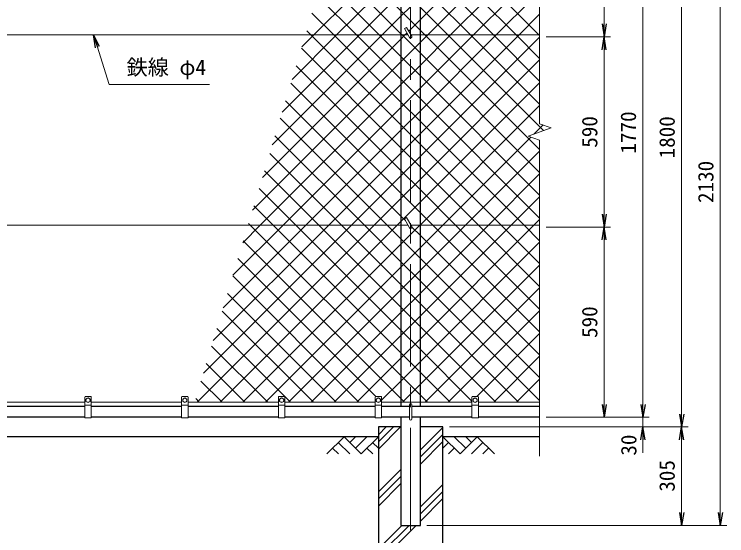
# Model space of a CAD drawing. Units: millimetres, scale not verified. Extents: x -4200 to 4200, y -2970 to 2970.
# Drawn here: x -2614 to -405, y -877 to 740 of the extents above; entities that cross this region are included whole.
import ezdxf
from ezdxf.enums import TextEntityAlignment as Align

# ---------------------------------------------------------------- set-up
doc = ezdxf.new("R2010")
doc.units = ezdxf.units.MM
doc.header["$LTSCALE"] = 10
doc.linetypes.add('USER1', pattern=[50.8, 31.75, -6.35, 6.35, -6.35])
for name, color, linetype, lineweight in [('0-0_D-STR1', 1, 'Continuous', 25), ('0-1_D-STR3', 3, 'Continuous', 13), ('0-2_D-BMK', 2, 'USER1', 13), ('0-3_D-STR-DIM', 7, 'Continuous', 13), ('0-6_D-STR4', 7, 'Continuous', 25), ('0-7_D-BGD', 7, 'Continuous', 25), ('0-8_D-DCR-HCH', 7, 'Continuous', 13), ('0-9_D-STR-TXT', 7, 'Continuous', 13), ('0-B_D-STR2', 7, 'Continuous', 13)]:
    doc.layers.add(name, color=color, linetype=linetype, lineweight=lineweight)
doc.layers.add('0-4_0', color=7, linetype='Continuous')
doc.styles.add('ＭＳ ゴシック', font='')
doc.styles.get('ＭＳ ゴシック').set_extended_font_data('MS Gothic')

# ---------------------------------------------------------------- blocks, each defined once
blk = doc.blocks.new('_Open')
at = {"layer": '0-4_0'}
blk.add_line((-10, 1.667), (0, 0), dxfattribs=at)
blk.add_lwpolyline([(-10, -1.667), (0, 0), (-10, 0)], dxfattribs=at)

msp = doc.modelspace()

# ---------------------------------------------------------------- linework, layer by layer
at = {"layer": '0-0_D-STR1'}
for p, q in [((-1415.22, 1226), (-1415.22, -476)), ((-1354.72, -476), (-1354.72, 1226)), ((-2394.97, -476), (-2674.97, -476)), ((-2094.97, -476), (-2374.97, -476)), ((-1794.97, -476), (-2074.97, -476)), ((-1494.97, -476), (-1774.97, -476)), ((-1388.97, -476), (-1474.97, -476)), ((-1194.97, -476), (-1380.97, -476)), ((-984.97, -476), (-1174.97, -476)), ((-2394.97, -510), (-2674.97, -510)), ((-2094.97, -510), (-2374.97, -510)), ((-1794.97, -510), (-2074.97, -510)), ((-1494.97, -510), (-1774.97, -510)), ((-1388.97, -510), (-1474.97, -510)), ((-1415.22, -510), (-1415.22, -845)), ((-1194.97, -510), (-1380.97, -510)), ((-984.97, -510), (-1174.97, -510))]:
    msp.add_line(p, q, dxfattribs=at)
msp.add_lwpolyline([(-1415.22, -845), (-1354.72, -845), (-1354.72, -510)], dxfattribs=at)
at = {"layer": '0-1_D-STR3'}
for p, q in [((-1404.37, 695.59), (-1397.44, 699.59)), ((-1404.37, 695.59), (-1388.44, 668)), ((-1397.44, 699.59), (-1381.51, 672)), ((-1393.06, 676), (-3383.82, 676)), ((-984.97, 676), (-1383.82, 676)), ((-1404.37, 105.59), (-1397.44, 109.59)), ((-1404.37, 105.59), (-1388.44, 78)), ((-1397.44, 109.59), (-1381.51, 82)), ((-1393.06, 86), (-3383.82, 86)), ((-984.97, 86), (-1383.82, 86)), ((-2674.97, -463), (-2394.97, -463)), ((-2394.97, -512), (-2394.97, -447)), ((-2376.97, -445), (-2392.97, -445)), ((-2391.47, -460.74), (-2391.47, -453.26)), ((-2391.47, -460.74), (-2384.97, -464.5)), ((-2384.97, -464.5), (-2378.47, -460.74)), ((-2378.47, -460.74), (-2378.47, -453.26)), ((-2374.97, -512), (-2374.97, -447)), ((-2374.97, -463), (-2094.97, -463)), ((-2094.97, -512), (-2094.97, -447)), ((-2076.97, -445), (-2092.97, -445)), ((-2091.47, -460.74), (-2091.47, -453.26)), ((-2091.47, -460.74), (-2084.97, -464.5)), ((-2084.97, -464.5), (-2078.47, -460.74)), ((-2078.47, -460.74), (-2078.47, -453.26)), ((-2074.97, -512), (-2074.97, -447)), ((-2074.97, -463), (-1794.97, -463)), ((-1794.97, -512), (-1794.97, -447)), ((-1776.97, -445), (-1792.97, -445)), ((-1791.47, -460.74), (-1791.47, -453.26)), ((-1791.47, -460.74), (-1784.97, -464.5)), ((-1784.97, -464.5), (-1778.47, -460.74)), ((-1778.47, -460.74), (-1778.47, -453.26)), ((-1774.97, -512), (-1774.97, -447)), ((-1774.97, -463), (-1494.97, -463)), ((-1494.97, -512), (-1494.97, -447)), ((-1476.97, -445), (-1492.97, -445)), ((-1491.47, -460.74), (-1491.47, -453.26)), ((-1491.47, -460.74), (-1484.97, -464.5)), ((-1484.97, -464.5), (-1478.47, -460.74)), ((-1478.47, -460.74), (-1478.47, -453.26)), ((-1474.97, -512), (-1474.97, -447)), ((-1474.97, -463), (-1194.97, -463)), ((-1194.97, -512), (-1194.97, -447)), ((-1176.97, -445), (-1192.97, -445)), ((-1191.47, -460.74), (-1191.47, -453.26)), ((-1191.47, -460.74), (-1184.97, -464.5)), ((-1184.97, -464.5), (-1178.47, -460.74)), ((-1178.47, -460.74), (-1178.47, -453.26)), ((-1174.97, -512), (-1174.97, -447)), ((-1174.97, -463), (-984.97, -463)), ((-2374.97, -472), (-2394.97, -472)), ((-2074.97, -472), (-2094.97, -472)), ((-1774.97, -472), (-1794.97, -472)), ((-1474.97, -472), (-1494.97, -472)), ((-1388.97, -515), (-1388.97, -471)), ((-1380.97, -515), (-1380.97, -471)), ((-1174.97, -472), (-1194.97, -472)), ((-2374.97, -512), (-2394.97, -512)), ((-2074.97, -512), (-2094.97, -512)), ((-1774.97, -512), (-1794.97, -512)), ((-1474.97, -512), (-1494.97, -512)), ((-1174.97, -512), (-1194.97, -512))]:
    msp.add_line(p, q, dxfattribs=at)
for points in [[(-2391.47, -453.26), (-2384.97, -449.5), (-2378.47, -453.26)], [(-2091.47, -453.26), (-2084.97, -449.5), (-2078.47, -453.26)], [(-1791.47, -453.26), (-1784.97, -449.5), (-1778.47, -453.26)], [(-1491.47, -453.26), (-1484.97, -449.5), (-1478.47, -453.26)], [(-1191.47, -453.26), (-1184.97, -449.5), (-1178.47, -453.26)]]:
    msp.add_lwpolyline(points, dxfattribs=at)
for centre in [(-2384.97, -457), (-2084.97, -457), (-1784.97, -457), (-1484.97, -457), (-1184.97, -457)]:
    msp.add_circle(centre, 6.49, dxfattribs=at)
for centre, radius, start, end in [((-1384.97, 670), 4, 210, 30), ((-1384.97, 80), 4, 210, 30), ((-2392.97, -447), 2, 90, 180), ((-2376.97, -447), 2, 0, 90), ((-2092.97, -447), 2, 90, 180), ((-2076.97, -447), 2, 0, 90), ((-1792.97, -447), 2, 90, 180), ((-1776.97, -447), 2, 0, 90), ((-1492.97, -447), 2, 90, 180), ((-1476.97, -447), 2, 0, 90), ((-1192.97, -447), 2, 90, 180), ((-1176.97, -447), 2, 0, 90), ((-1384.97, -471), 4, 0, 180), ((-1384.97, -515), 4, 180, 0)]:
    msp.add_arc(centre, radius, start, end, dxfattribs=at)
at = {"layer": '0-2_D-BMK'}
msp.add_line((-1384.97, -860), (-1384.97, 1300), dxfattribs=at)
at = {"layer": '0-3_D-STR-DIM'}
for p, q in [((-984.97, 1320), (-984.97, 400.65)), ((-424.97, 1245), (-424.97, -805)), ((-784.97, 710), (-784.97, 1220)), ((-664.97, 1220), (-664.97, -470)), ((-544.97, -500), (-544.97, 1220)), ((-964.97, 670), (-764.97, 670)), ((-964.97, 670), (-764.97, 670)), ((-784.97, 630), (-784.97, 120)), ((-949.74, 387.83), (-984.97, 400.65)), ((-1020.21, 362.17), (-949.74, 387.83)), ((-984.97, 349.35), (-1020.21, 362.17)), ((-984.97, 349.35), (-984.97, -630)), ((-964.97, 80), (-764.97, 80)), ((-964.97, 80), (-764.97, 80)), ((-784.97, -470), (-784.97, 40)), ((-664.97, -470), (-664.97, -430)), ((-964.97, -510), (-644.97, -510)), ((-964.97, -510), (-644.97, -510)), ((-964.97, -510), (-764.97, -510)), ((-664.97, -510), (-664.97, -540)), ((-1264.97, -540), (-644.97, -540)), ((-1264.97, -540), (-524.97, -540)), ((-1264.97, -540), (-524.97, -540)), ((-664.97, -580), (-664.97, -620)), ((-544.97, -580), (-544.97, -805)), ((-1334.72, -845), (-404.97, -845)), ((-1334.72, -845), (-524.97, -845))]:
    msp.add_line(p, q, dxfattribs=at)
at = {"layer": '0-6_D-STR4'}
msp.add_line((-1284.97, -540), (-1354.72, -540), dxfattribs=at)
msp.add_lwpolyline([(-1415.22, -540), (-1484.97, -540), (-1484.97, -990), (-1284.97, -990), (-1284.97, -540)], dxfattribs=at)
at = {"layer": '0-7_D-BGD'}
for p, q in [((-1484.97, -570), (-3284.97, -570)), ((-984.97, -570), (-1284.97, -570))]:
    msp.add_line(p, q, dxfattribs=at)
at = {"layer": '0-8_D-DCR-HCH'}
for p, q in [((-1484.97, -608.53), (-1416.45, -540)), ((-1484.97, -586.43), (-1438.54, -540)), ((-1484.97, -564.33), (-1460.64, -540)), ((-1354.72, -610.86), (-1284.97, -541.11)), ((-1591.4, -570), (-1644.61, -623.21)), ((-1591.4, -570), (-1538.19, -623.21)), ((-1573.66, -587.74), (-1555.92, -570)), ((-1555.92, -605.47), (-1520.45, -570)), ((-1538.19, -623.21), (-1484.97, -570)), ((-1354.72, -632.96), (-1284.97, -563.21)), ((-1231.76, -623.21), (-1284.97, -570)), ((-1214.03, -605.47), (-1249.5, -570)), ((-1178.55, -570), (-1231.76, -623.21)), ((-1196.2, -587.83), (-1214.03, -570)), ((-1178.55, -570), (-1125.34, -623.21)), ((-1609.14, -587.74), (-1573.5, -623.21)), ((-1502.71, -587.74), (-1484.97, -605.39)), ((-1354.72, -655.05), (-1284.97, -585.3)), ((-1267.24, -587.74), (-1284.97, -605.39)), ((-1160.81, -587.74), (-1196.45, -623.21)), ((-1626.87, -605.47), (-1609.05, -623.21)), ((-1520.45, -605.47), (-1502.63, -623.21)), ((-1249.5, -605.47), (-1267.32, -623.21)), ((-1143.08, -605.47), (-1160.89, -623.21)), ((-1484.97, -741.11), (-1415.22, -671.36)), ((-1484.97, -763.21), (-1415.22, -693.46)), ((-1484.97, -785.3), (-1415.22, -715.55)), ((-1354.72, -787.64), (-1284.97, -717.89)), ((-1354.72, -809.73), (-1284.97, -739.98)), ((-1354.72, -831.83), (-1284.97, -762.08)), ((-1484.97, -962.08), (-1367.89, -845)), ((-1484.97, -939.98), (-1389.99, -845)), ((-1484.97, -917.89), (-1412.09, -845))]:
    msp.add_line(p, q, dxfattribs=at)
at = {"layer": '0-9_D-STR-TXT'}
msp.add_lwpolyline([(-2008.02, 522.37), (-2319.35, 522.37), (-2367.45, 674.09)], dxfattribs=at)
at = {"layer": '0-B_D-STR2'}
for p, q in [((-1057.77, 676), (-1354.72, 972.95)), ((-1261.11, 676), (-984.97, 952.13)), ((-1685.37, 676), (-1415.22, 946.15)), ((-1128.49, 676), (-1354.72, 902.24)), ((-1614.66, 676), (-1415.22, 875.44)), ((-1190.4, 676), (-984.97, 881.42)), ((-1482.04, 676), (-1658.02, 851.98)), ((-1199.2, 676), (-1354.72, 831.53)), ((-1552.75, 676), (-1674.41, 797.66)), ((-1543.95, 676), (-1415.22, 804.72)), ((-1119.69, 676), (-984.97, 810.71)), ((-1623.46, 676), (-1690.79, 743.33)), ((-1048.97, 676), (-984.97, 740)), ((-1694.17, 676), (-1707.17, 689)), ((-1783.27, 436.68), (-1543.95, 676)), ((-1752.73, 537.93), (-1614.66, 676)), ((-1722.2, 639.17), (-1685.37, 676)), ((-1415.22, 397.05), (-1694.17, 676)), ((-1415.22, 467.76), (-1623.46, 676)), ((-1415.22, 538.47), (-1552.75, 676)), ((-1415.22, 609.19), (-1482.04, 676)), ((-1354.72, 582.38), (-1261.11, 676)), ((-1354.72, 511.67), (-1190.4, 676)), ((-1354.72, 440.96), (-1119.69, 676)), ((-1354.72, 370.25), (-1048.97, 676)), ((-984.97, 461.78), (-1199.2, 676)), ((-984.97, 532.49), (-1128.49, 676)), ((-984.97, 603.2), (-1057.77, 676)), ((-1415.22, 326.34), (-1723.56, 634.68)), ((-1354.72, 548.69), (-1415.22, 609.19)), ((-1354.72, 228.83), (-984.97, 598.58)), ((-1415.22, 255.63), (-1739.94, 580.35)), ((-1415.22, 521.88), (-1354.72, 582.38)), ((-1354.72, 477.97), (-1415.22, 538.47)), ((-984.97, 178.94), (-1354.72, 548.69)), ((-1851.11, 86), (-1415.22, 521.88)), ((-1415.22, 184.92), (-1756.32, 526.02)), ((-1415.22, 451.17), (-1354.72, 511.67)), ((-1354.72, 158.12), (-984.97, 527.87)), ((-1354.72, 407.26), (-1415.22, 467.76)), ((-984.97, 108.22), (-1354.72, 477.97)), ((-1780.4, 86), (-1415.22, 451.17)), ((-1415.22, 380.46), (-1354.72, 440.96)), ((-1457.72, 86), (-1789.09, 417.37)), ((-1033.46, 86), (-1354.72, 407.26)), ((-1709.69, 86), (-1415.22, 380.46)), ((-1354.72, 336.55), (-1415.22, 397.05)), ((-1002.97, 368.45), (-974.56, 396.86)), ((-1528.44, 86), (-1805.48, 363.04)), ((-1415.22, 309.75), (-1354.72, 370.25)), ((-1104.17, 86), (-1354.72, 336.55)), ((-1638.97, 86), (-1415.22, 309.75)), ((-1354.72, 265.84), (-1415.22, 326.34)), ((-1214.71, 86), (-984.97, 315.74)), ((-1599.15, 86), (-1821.86, 308.71)), ((-1174.88, 86), (-1354.72, 265.84)), ((-1669.86, 86), (-1838.24, 254.39)), ((-1354.72, 195.13), (-1415.22, 255.63)), ((-1144, 86), (-984.97, 245.03)), ((-1415.22, 168.33), (-1354.72, 228.83)), ((-1354.72, 124.42), (-1415.22, 184.92)), ((-1245.59, 86), (-1354.72, 195.13)), ((-1497.55, 86), (-1415.22, 168.33)), ((-1415.22, 97.62), (-1354.72, 158.12)), ((-1073.29, 86), (-984.97, 174.31)), ((-1811.28, 86), (-1871.01, 145.73)), ((-1316.3, 86), (-1354.72, 124.42)), ((-1881.99, 86), (-1887.39, 91.41)), ((-1426.84, 86), (-1415.22, 97.62)), ((-1002.58, 86), (-984.97, 103.6)), ((-2046.55, -463), (-1497.55, 86)), ((-1996.99, -272.02), (-1638.97, 86)), ((-1975.84, -463), (-1426.84, 86)), ((-1966.46, -170.78), (-1709.69, 86)), ((-1935.93, -69.53), (-1780.4, 86)), ((-1905.4, 31.71), (-1851.11, 86)), ((-1415.22, -380.76), (-1881.99, 86)), ((-1415.22, -310.05), (-1811.28, 86)), ((-1415.22, -168.63), (-1669.86, 86)), ((-1415.22, -97.92), (-1599.15, 86)), ((-1415.22, -27.21), (-1528.44, 86)), ((-1415.22, 43.5), (-1457.72, 86)), ((-1354.72, -54.01), (-1214.71, 86)), ((-1354.72, -124.72), (-1144, 86)), ((-1354.72, -195.44), (-1073.29, 86)), ((-1354.72, -266.15), (-1002.58, 86)), ((-984.97, -245.33), (-1316.3, 86)), ((-984.97, -174.62), (-1245.59, 86)), ((-984.97, -103.91), (-1174.88, 86)), ((-984.97, -33.2), (-1104.17, 86)), ((-984.97, 37.51), (-1033.46, 86)), ((-1354.72, -17), (-1415.22, 43.5)), ((-1492.41, -445), (-1920.16, -17.25)), ((-984.97, -386.75), (-1354.72, -17)), ((-1354.72, -87.71), (-1415.22, -27.21)), ((-1415.22, -114.51), (-1354.72, -54.01)), ((-1545.12, -463), (-1936.54, -71.58)), ((-984.97, -457.46), (-1354.72, -87.71)), ((-1354.72, -158.42), (-1415.22, -97.92)), ((-1339.45, -463), (-984.97, -108.53)), ((-1615.83, -463), (-1952.93, -125.9)), ((-1763.71, -463), (-1415.22, -114.51)), ((-1415.22, -185.22), (-1354.72, -124.72)), ((-1354.72, -229.13), (-1415.22, -168.63)), ((-1050.15, -463), (-1354.72, -158.42)), ((-1686.54, -463), (-1969.31, -180.23)), ((-1693, -463), (-1415.22, -185.22)), ((-1415.22, -255.94), (-1354.72, -195.44)), ((-1268.74, -463), (-984.97, -179.24)), ((-1757.25, -463), (-1985.7, -234.56)), ((-1120.86, -463), (-1354.72, -229.13)), ((-1622.29, -463), (-1415.22, -255.94)), ((-1180.03, -445), (-984.97, -249.95)), ((-1415.22, -326.65), (-1354.72, -266.15)), ((-1827.96, -463), (-2002.08, -288.88)), ((-1551.58, -463), (-1415.22, -326.65)), ((-1354.72, -370.55), (-1415.22, -310.05)), ((-1127.31, -463), (-984.97, -320.66)), ((-1898.67, -463), (-2018.46, -343.21)), ((-1262.28, -463), (-1354.72, -370.55)), ((-1969.38, -463), (-2034.85, -397.54)), ((-1354.72, -441.26), (-1415.22, -380.76)), ((-1056.6, -463), (-984.97, -391.37)), ((-1332.99, -463), (-1354.72, -441.26)), ((-2040.1, -463), (-2051.23, -451.86)), ((-1474.41, -463), (-1474.97, -462.44)), ((-1198.03, -463), (-1194.97, -459.95)), ((-985.89, -463), (-984.97, -462.08))]:
    msp.add_line(p, q, dxfattribs=at)
for points in [[(-984.97, 673.91), (-987.06, 676), (-1354.72, 1043.66), (-1415.22, 1104.16), (-1524.06, 1213)], [(-1813.8, 335.44), (-1473.24, 676), (-1415.22, 734.01), (-1354.72, 794.51), (-984.97, 1164.26)], [(-1390.67, 687.86), (-1354.72, 723.8), (-984.97, 1093.55)], [(-1874.86, 132.95), (-1415.22, 592.59), (-1354.72, 653.09), (-1331.82, 676), (-984.97, 1022.84)], [(-973.19, 379.29), (-1269.91, 676), (-1354.72, 760.82), (-1415.22, 821.32), (-1608.87, 1014.96)], [(-984.97, 320.36), (-1340.62, 676), (-1354.72, 690.11), (-1415.22, 750.61), (-1625.25, 960.64)], [(-984.97, 249.65), (-1354.72, 619.4), (-1411.33, 676), (-1415.22, 679.9), (-1641.64, 906.31)], [(-2027.53, -373.26), (-1568.26, 86), (-1415.22, 239.04), (-1354.72, 299.54), (-984.97, 669.29)], [(-1844.33, 234.2), (-1415.22, 663.3), (-1402.53, 676), (-1396.52, 682)], [(-1401.31, 100.3), (-1415.22, 114.21), (-1772.71, 471.69)], [(-1905.13, -463), (-1415.22, 26.91), (-1356.13, 86), (-1354.72, 87.41), (-984.97, 457.16)], [(-1834.42, -463), (-1415.22, -43.8), (-1354.72, 16.7), (-1285.42, 86), (-1012.17, 359.25)], [(-1194.97, -459.59), (-1354.72, -299.84), (-1415.22, -239.34), (-1740.57, 86), (-1854.63, 200.06)], [(-984.97, -316.04), (-1354.72, 53.71), (-1380.98, 79.97)], [(-1403.7, -463), (-1415.22, -451.47), (-1903.78, 37.08)], [(-1474.97, -457.11), (-1415.22, -397.36), (-1354.72, -336.86), (-984.97, 32.89)], [(-1410.16, -463), (-1354.72, -407.57), (-984.97, -37.82)]]:
    msp.add_lwpolyline(points, dxfattribs=at)

# ---------------------------------------------------------------- block references
at = {"layer": '0-3_D-STR-DIM', "xscale": 4, "yscale": 4}
for p, rotation in [((-784.97, 670), 270), ((-784.97, 670), 90), ((-784.97, 80), 270), ((-784.97, 80), 90), ((-784.97, -510), 270), ((-664.97, -510), 270), ((-664.97, -510), 270), ((-544.97, -540), 270), ((-664.97, -540), 90), ((-544.97, -540), 90), ((-544.97, -845), 270), ((-424.97, -845), 270)]:
    msp.add_blockref('_Open', p, dxfattribs=dict(at, rotation=rotation))
at = {"layer": '0-9_D-STR-TXT', "xscale": 4, "yscale": 4, "rotation": 107.58773}
msp.add_blockref('_Open', (-2368.05, 676), dxfattribs=at)

# ---------------------------------------------------------------- texts
at = {"layer": '0-3_D-STR-DIM', "style": 'ＭＳ ゴシック'}
for s, p in [('590', (-791.72, 326.12)), ('1770', (-671.72, 308.1)), ('1800', (-551.72, 293.1)), ('2130', (-431.72, 154.75)), ('590', (-791.72, -263.88)), ('30', (-670.58, -628.89)), ('305', (-551.72, -740.73))]:
    msp.add_text(s, height=48.09, rotation=90, dxfattribs=at).set_placement(p, align=Align.BOTTOM_LEFT)
at = {"layer": '0-9_D-STR-TXT', "style": 'ＭＳ ゴシック'}
msp.add_text('鉄線 φ4', height=48.09, dxfattribs=at).set_placement((-2265.64, 537.24), align=Align.BOTTOM_LEFT)

doc.saveas('drawing.dxf')
